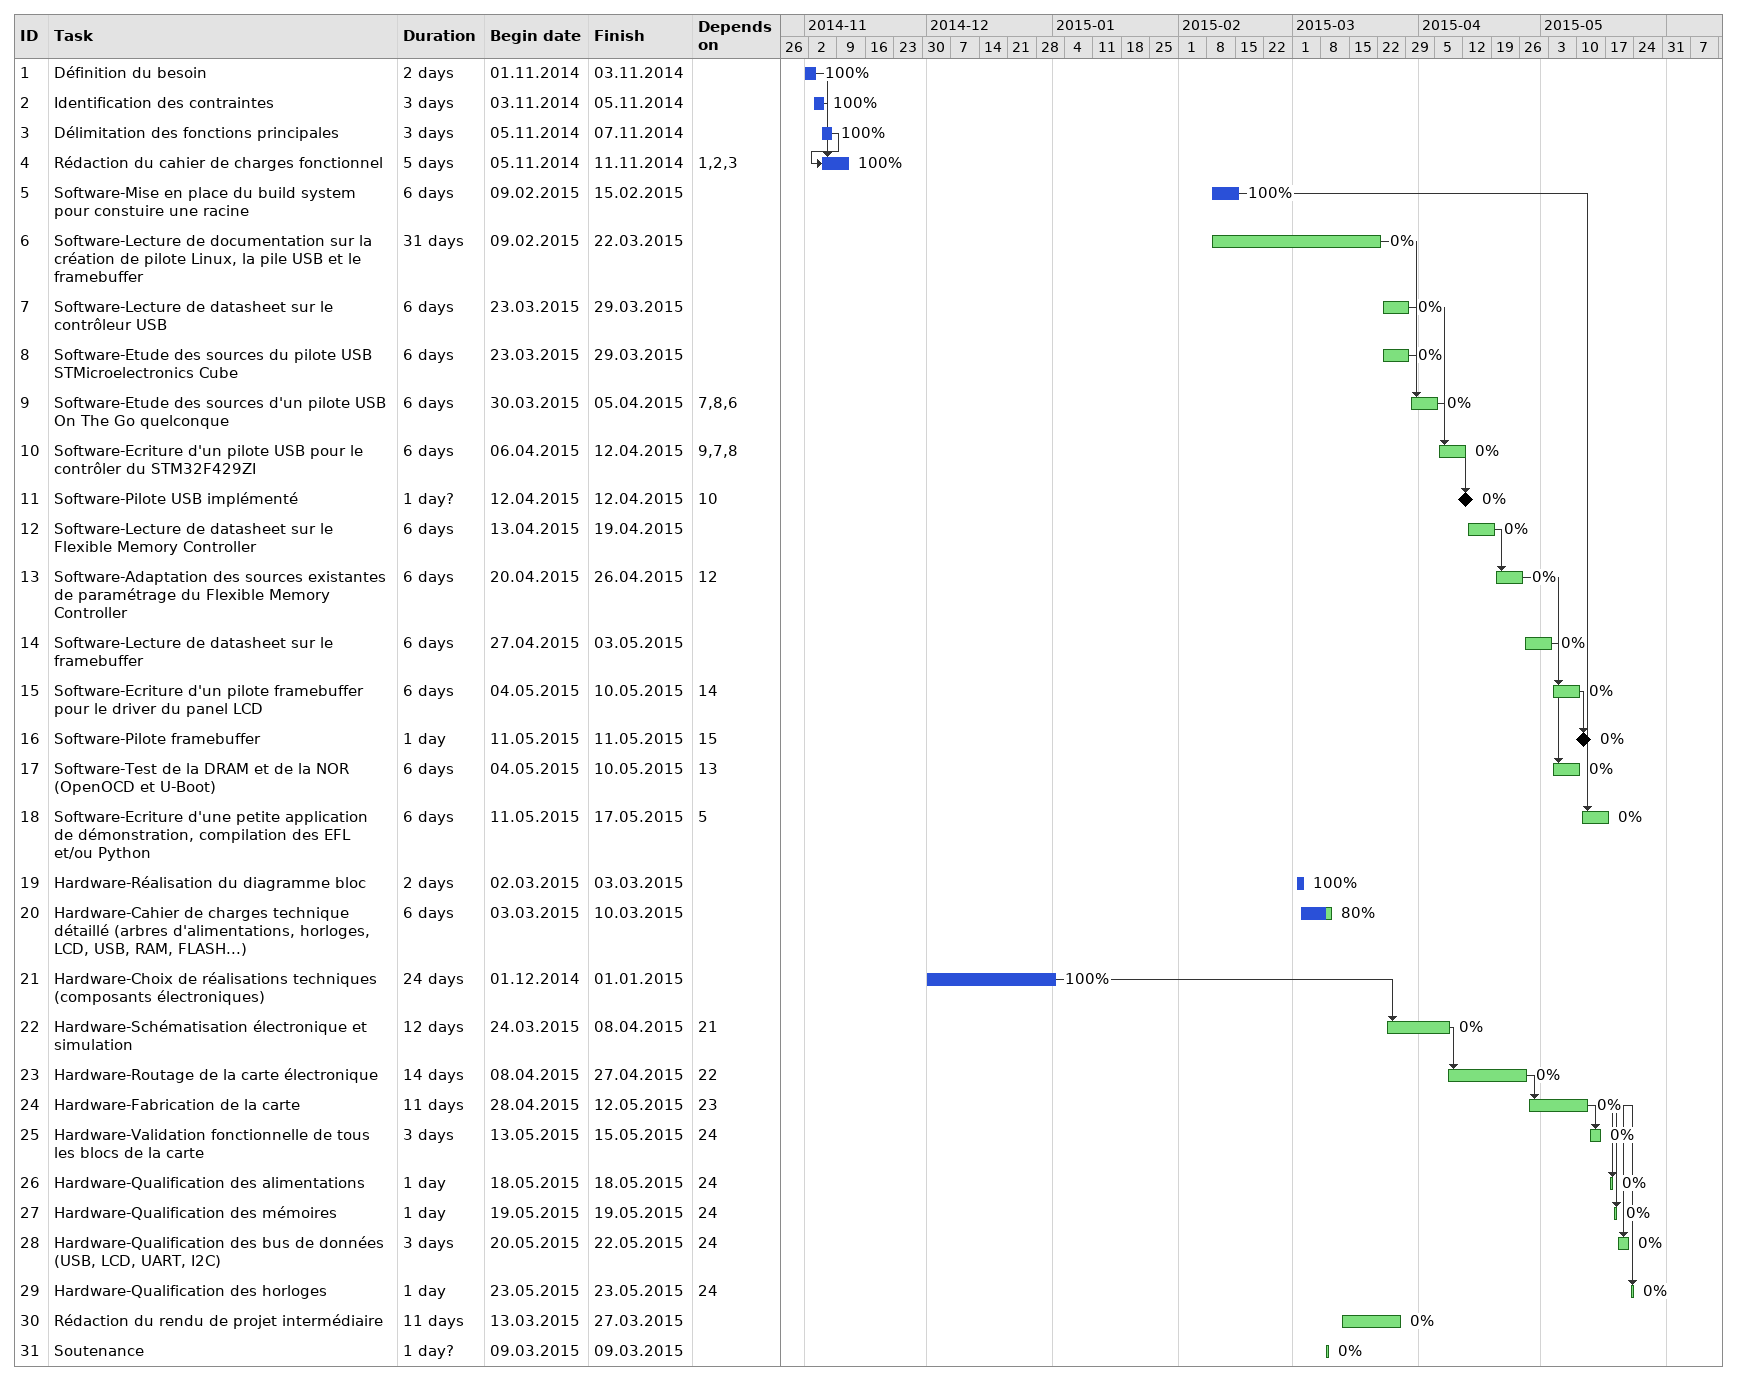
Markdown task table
| ID | Task | Duration | Start | Finish | Predecessors | % complete |
|---|---|---|---|---|---|---|
| 1 | Définition du besoin | 2d | 2014-11-01 | 2014-11-03 |  | 100 |
| 2 | Identification des contraintes | 3d | 2014-11-03 | 2014-11-05 |  | 100 |
| 3 | Délimitation des fonctions principales | 3d | 2014-11-05 | 2014-11-07 |  | 100 |
| 4 | Rédaction du cahier de charges fonctionnel | 5d | 2014-11-05 | 2014-11-11 | 1, 2, 3 | 100 |
| 5 | Software-Mise en place du build system pour constuire une racine | 6d | 2015-02-09 | 2015-02-15 |  | 100 |
| 6 | Software-Lecture de documentation sur la création de pilote Linux, la pile USB et le framebuffer | 31d | 2015-02-09 | 2015-03-22 |  | 0 |
| 7 | Software-Lecture de datasheet sur le contrôleur USB | 6d | 2015-03-23 | 2015-03-29 |  | 0 |
| 8 | Software-Etude des sources du pilote USB STMicroelectronics Cube | 6d | 2015-03-23 | 2015-03-29 |  | 0 |
| 9 | Software-Etude des sources d'un pilote USB On The Go quelconque | 6d | 2015-03-30 | 2015-04-05 | 7, 8, 6 | 0 |
| 10 | Software-Ecriture d'un pilote USB pour le contrôler du STM32F429ZI | 6d | 2015-04-06 | 2015-04-12 | 9, 7, 8 | 0 |
| 11 | Software-Pilote USB implémenté | 1d? | 2015-04-12 | 2015-04-12 | 10 | 0 |
| 12 | Software-Lecture de datasheet sur le Flexible Memory Controller | 6d | 2015-04-13 | 2015-04-19 |  | 0 |
| 13 | Software-Adaptation des sources existantes de paramétrage du Flexible Memory Controller | 6d | 2015-04-20 | 2015-04-26 | 12 | 0 |
| 14 | Software-Lecture de datasheet sur le framebuffer | 6d | 2015-04-27 | 2015-05-03 |  | 0 |
| 15 | Software-Ecriture d'un pilote framebuffer pour le driver du panel LCD | 6d | 2015-05-04 | 2015-05-10 | 14 | 0 |
| 16 | Software-Pilote framebuffer | 1d | 2015-05-11 | 2015-05-11 | 15 | 0 |
| 17 | Software-Test de la DRAM et de la NOR (OpenOCD et U-Boot) | 6d | 2015-05-04 | 2015-05-10 | 13 | 0 |
| 18 | Software-Ecriture d'une petite application de démonstration, compilation des EFL et/ou Python | 6d | 2015-05-11 | 2015-05-17 | 5 | 0 |
| 19 | Hardware-Réalisation du diagramme bloc | 2d | 2015-03-02 | 2015-03-03 |  | 100 |
| 20 | Hardware-Cahier de charges technique détaillé (arbres d'alimentations, horloges, LCD, USB, RAM, FLASH...) | 6d | 2015-03-03 | 2015-03-10 |  | 80 |
| 21 | Hardware-Choix de réalisations techniques (composants électroniques) | 24d | 2014-12-01 | 2015-01-01 |  | 100 |
| 22 | Hardware-Schématisation électronique et simulation | 12d | 2015-03-24 | 2015-04-08 | 21 | 0 |
| 23 | Hardware-Routage de la carte électronique | 14d | 2015-04-08 | 2015-04-27 | 22 | 0 |
| 24 | Hardware-Fabrication de la carte | 11d | 2015-04-28 | 2015-05-12 | 23 | 0 |
| 25 | Hardware-Validation fonctionnelle de tous les blocs de la carte | 3d | 2015-05-13 | 2015-05-15 | 24 | 0 |
| 26 | Hardware-Qualification des alimentations | 1d | 2015-05-18 | 2015-05-18 | 24 | 0 |
| 27 | Hardware-Qualification des mémoires | 1d | 2015-05-19 | 2015-05-19 | 24 | 0 |
| 28 | Hardware-Qualification des bus de données (USB, LCD, UART, I2C) | 3d | 2015-05-20 | 2015-05-22 | 24 | 0 |
| 29 | Hardware-Qualification des horloges | 1d | 2015-05-23 | 2015-05-23 | 24 | 0 |
| 30 | Rédaction du rendu de projet intermédiaire | 11d | 2015-03-13 | 2015-03-27 |  | 0 |
| 31 | Soutenance | 1d? | 2015-03-09 | 2015-03-09 |  | 0 |
